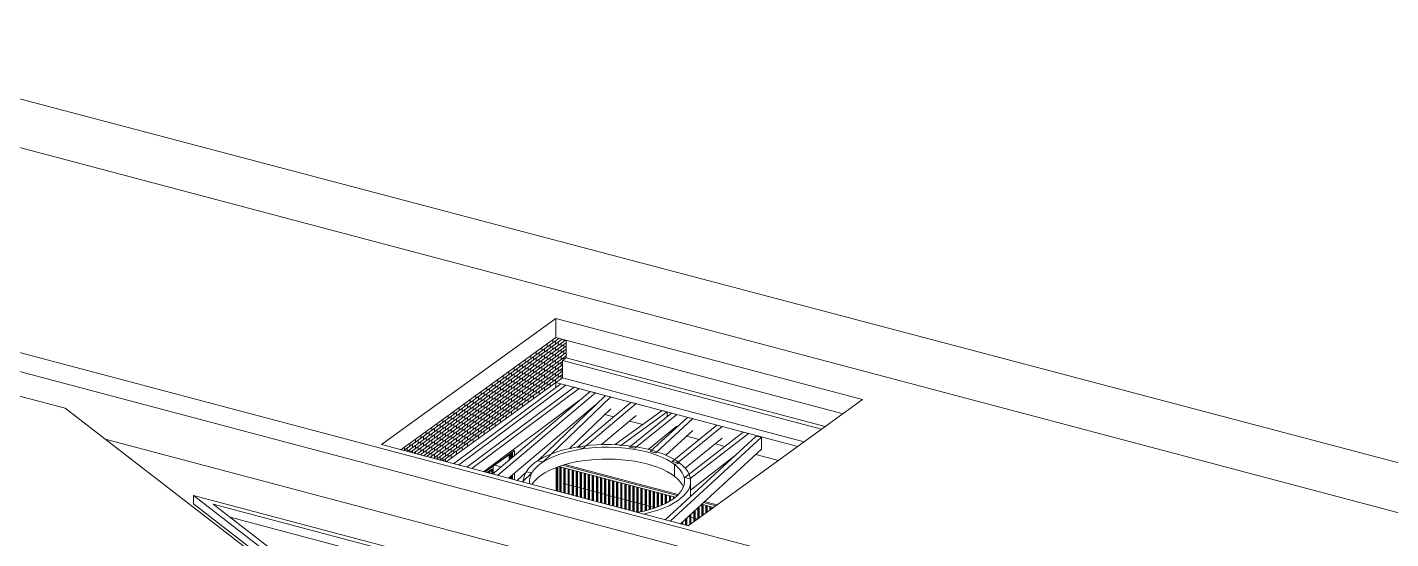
# Model space of a CAD drawing. Header units: metres. Extents: x 40 to 358, y -13 to 19.
# Drawn here: x 56.21 to 84.98, y 7.8 to 18.59 of the extents above; entities that cross this region are included whole.
import ezdxf

# ---------------------------------------------------------------- set-up
doc = ezdxf.new("R2010")
doc.units = ezdxf.units.M
for name, color, linetype, lineweight in [('A-BRND', 11, 'Continuous', 5), ('A-MURO', 113, 'Continuous', 9), ('A-MURO-ACHU', 111, 'Continuous', 9), ('A-PISO', 51, 'Continuous', 9), ('A-PUER', 31, 'Continuous', 5), ('A-PUER-VENT', 31, 'Continuous', 5), ('S-VIGA', 12, 'Continuous', 5)]:
    doc.layers.add(name, color=color, linetype=linetype, lineweight=lineweight)

# ---------------------------------------------------------------- blocks, each defined once
blk = doc.blocks.new('M_Glulam-Southern Pine - 127X279-1620987-Axonometria')
at = {"layer": 'S-VIGA'}
for p, q in [((71.586, 9.965), (69.668, 8.202)), ((69.776, 8.172), (71.701, 9.941)), ((71.586, 9.965), (71.701, 9.941)), ((71.701, 9.941), (71.701, 9.69)), ((69.989, 8.116), (71.701, 9.69))]:
    blk.add_line(p, q, dxfattribs=at)
blk = doc.blocks.new('M_Glulam-Southern Pine - 127X279-1740586-Axonometria')
at = {"layer": 'S-VIGA'}
for p, q in [((66.739, 9.214), (66.545, 9.028)), ((66.739, 9.214), (66.854, 9.191)), ((66.655, 8.999), (66.854, 9.191))]:
    blk.add_line(p, q, dxfattribs=at)
blk = doc.blocks.new('M_Glulam-Southern Pine - 127X279-1740161-Axonometria')
at = {"layer": 'S-VIGA'}
for p, q in [((68.088, 10.904), (66.024, 9.166)), ((66.133, 9.137), (68.2, 10.879)), ((68.088, 10.904), (68.2, 10.879)), ((66.36, 9.077), (68.2, 10.628))]:
    blk.add_line(p, q, dxfattribs=at)
blk = doc.blocks.new('M_Glulam-Southern Pine - 127X279-1740660-Axonometria')
at = {"layer": 'S-VIGA'}
for p, q in [((67.747, 10.996), (65.481, 9.31)), ((65.59, 9.281), (67.856, 10.968)), ((67.747, 10.996), (67.856, 10.968)), ((65.838, 9.215), (67.856, 10.717))]:
    blk.add_line(p, q, dxfattribs=at)
blk = doc.blocks.new('M_Glulam-Southern Pine - 127X279-1740243-Axonometria')
at = {"layer": 'S-VIGA'}
for p, q in [((67.466, 11.07), (65.2, 9.384)), ((65.309, 9.356), (67.575, 11.042)), ((67.466, 11.07), (67.575, 11.042))]:
    blk.add_line(p, q, dxfattribs=at)
blk = doc.blocks.new('Railing - 20-V109-Axonometria')
at = {"layer": 'A-BRND'}
for p, q in [((70.612, 8.407), (70.612, 8.485)), ((70.63, 8.419), (70.63, 8.48)), ((70.64, 8.427), (70.64, 8.478))]:
    blk.add_line(p, q, dxfattribs=at)
blk = doc.blocks.new('Railing - 20-V110-Axonometria')
at = {"layer": 'A-BRND'}
for p, q in [((70.527, 8.345), (70.527, 8.507)), ((70.544, 8.358), (70.544, 8.503)), ((70.554, 8.365), (70.554, 8.5))]:
    blk.add_line(p, q, dxfattribs=at)
blk = doc.blocks.new('Railing - 20-V111-Axonometria')
at = {"layer": 'A-BRND'}
for p, q in [((70.441, 8.283), (70.441, 8.53)), ((70.458, 8.296), (70.458, 8.526)), ((70.469, 8.303), (70.469, 8.523))]:
    blk.add_line(p, q, dxfattribs=at)
blk = doc.blocks.new('Railing - 20-V112-Axonometria')
at = {"layer": 'A-BRND'}
for p, q in [((70.356, 8.221), (70.356, 8.454)), ((70.373, 8.234), (70.373, 8.47)), ((70.383, 8.241), (70.383, 8.479))]:
    blk.add_line(p, q, dxfattribs=at)
blk = doc.blocks.new('Railing - 20-V113-Axonometria')
at = {"layer": 'A-BRND'}
for p, q in [((70.27, 8.16), (70.27, 8.375)), ((70.287, 8.172), (70.287, 8.391)), ((70.298, 8.179), (70.298, 8.4))]:
    blk.add_line(p, q, dxfattribs=at)
blk = doc.blocks.new('Railing - 20-V114-Axonometria')
at = {"layer": 'A-BRND'}
for p, q in [((70.185, 8.098), (70.185, 8.297)), ((70.202, 8.11), (70.202, 8.312)), ((70.212, 8.118), (70.212, 8.322))]:
    blk.add_line(p, q, dxfattribs=at)
blk = doc.blocks.new('Railing - 20-V115-Axonometria')
at = {"layer": 'A-BRND'}
for p, q in [((70.099, 8.088), (70.099, 8.218)), ((70.116, 8.083), (70.116, 8.234)), ((70.126, 8.08), (70.126, 8.243))]:
    blk.add_line(p, q, dxfattribs=at)
blk = doc.blocks.new('Railing - 20-V116-Axonometria')
at = {"layer": 'A-BRND'}
for p, q in [((70.013, 8.11), (70.013, 8.139)), ((70.031, 8.105), (70.031, 8.155)), ((70.041, 8.103), (70.041, 8.164))]:
    blk.add_line(p, q, dxfattribs=at)
blk = doc.blocks.new('Railing - 20-V117-Axonometria')
at = {"layer": 'A-BRND'}
for p, q in [((69.842, 8.646), (69.842, 8.689)), ((69.859, 8.66), (69.859, 8.684)), ((69.87, 8.668), (69.87, 8.681))]:
    blk.add_line(p, q, dxfattribs=at)
blk = doc.blocks.new('Railing - 20-V118-Axonometria')
at = {"layer": 'A-BRND'}
for p, q in [((69.757, 8.59), (69.757, 8.711)), ((69.774, 8.601), (69.774, 8.707)), ((69.784, 8.608), (69.784, 8.704))]:
    blk.add_line(p, q, dxfattribs=at)
blk = doc.blocks.new('Railing - 20-V119-Axonometria')
at = {"layer": 'A-BRND'}
for p, q in [((69.671, 8.544), (69.671, 8.734)), ((69.688, 8.553), (69.688, 8.729)), ((69.699, 8.559), (69.699, 8.721))]:
    blk.add_line(p, q, dxfattribs=at)
blk = doc.blocks.new('Railing - 20-V120-Axonometria')
at = {"layer": 'A-BRND'}
for p, q in [((69.586, 8.505), (69.586, 8.756)), ((69.603, 8.513), (69.603, 8.752)), ((69.613, 8.517), (69.613, 8.749))]:
    blk.add_line(p, q, dxfattribs=at)
blk = doc.blocks.new('Railing - 20-V121-Axonometria')
at = {"layer": 'A-BRND'}
for p, q in [((69.5, 8.471), (69.5, 8.779)), ((69.517, 8.478), (69.517, 8.775)), ((69.527, 8.482), (69.527, 8.772))]:
    blk.add_line(p, q, dxfattribs=at)
blk = doc.blocks.new('Railing - 20-V122-Axonometria')
at = {"layer": 'A-BRND'}
for p, q in [((69.414, 8.442), (69.414, 8.802)), ((69.432, 8.447), (69.432, 8.797)), ((69.442, 8.45), (69.442, 8.794))]:
    blk.add_line(p, q, dxfattribs=at)
blk = doc.blocks.new('Railing - 20-V123-Axonometria')
at = {"layer": 'A-BRND'}
for p, q in [((69.329, 8.415), (69.329, 8.824)), ((69.346, 8.419), (69.346, 8.82)), ((69.356, 8.423), (69.356, 8.817))]:
    blk.add_line(p, q, dxfattribs=at)
blk = doc.blocks.new('Railing - 20-V124-Axonometria')
at = {"layer": 'A-BRND'}
for p, q in [((69.243, 8.393), (69.243, 8.847)), ((69.26, 8.397), (69.26, 8.842)), ((69.271, 8.4), (69.271, 8.84))]:
    blk.add_line(p, q, dxfattribs=at)
blk = doc.blocks.new('Railing - 20-V125-Axonometria')
at = {"layer": 'A-BRND'}
for p, q in [((69.158, 8.373), (69.158, 8.87)), ((69.175, 8.377), (69.175, 8.865)), ((69.185, 8.379), (69.185, 8.862))]:
    blk.add_line(p, q, dxfattribs=at)
blk = doc.blocks.new('Railing - 20-V126-Axonometria')
at = {"layer": 'A-BRND'}
for p, q in [((69.072, 8.359), (69.072, 8.892)), ((69.089, 8.359), (69.089, 8.888)), ((69.1, 8.361), (69.1, 8.885))]:
    blk.add_line(p, q, dxfattribs=at)
blk = doc.blocks.new('Railing - 20-V127-Axonometria')
at = {"layer": 'A-BRND'}
for p, q in [((68.987, 8.382), (68.987, 8.915)), ((69.004, 8.378), (69.004, 8.91)), ((69.014, 8.375), (69.014, 8.908))]:
    blk.add_line(p, q, dxfattribs=at)
blk = doc.blocks.new('Railing - 20-V128-Axonometria')
at = {"layer": 'A-BRND'}
for p, q in [((68.901, 8.405), (68.901, 8.938)), ((68.918, 8.4), (68.918, 8.933)), ((68.929, 8.397), (68.929, 8.93))]:
    blk.add_line(p, q, dxfattribs=at)
blk = doc.blocks.new('Railing - 20-V129-Axonometria')
at = {"layer": 'A-BRND'}
for p, q in [((68.815, 8.427), (68.815, 8.96)), ((68.833, 8.423), (68.833, 8.956)), ((68.843, 8.42), (68.843, 8.953))]:
    blk.add_line(p, q, dxfattribs=at)
blk = doc.blocks.new('Railing - 20-V130-Axonometria')
at = {"layer": 'A-BRND'}
for p, q in [((68.73, 8.45), (68.73, 8.983)), ((68.747, 8.446), (68.747, 8.978)), ((68.757, 8.443), (68.757, 8.976))]:
    blk.add_line(p, q, dxfattribs=at)
blk = doc.blocks.new('Railing - 20-V131-Axonometria')
at = {"layer": 'A-BRND'}
for p, q in [((68.644, 8.473), (68.644, 9.006)), ((68.661, 8.468), (68.661, 9.001)), ((68.672, 8.465), (68.672, 8.998))]:
    blk.add_line(p, q, dxfattribs=at)
blk = doc.blocks.new('Railing - 20-V132-Axonometria')
at = {"layer": 'A-BRND'}
for p, q in [((68.559, 8.495), (68.559, 9.028)), ((68.576, 8.491), (68.576, 9.024)), ((68.586, 8.488), (68.586, 9.021))]:
    blk.add_line(p, q, dxfattribs=at)
blk = doc.blocks.new('Railing - 20-V133-Axonometria')
at = {"layer": 'A-BRND'}
for p, q in [((68.473, 8.518), (68.473, 9.051)), ((68.49, 8.513), (68.49, 9.046)), ((68.501, 8.511), (68.501, 9.044))]:
    blk.add_line(p, q, dxfattribs=at)
blk = doc.blocks.new('Railing - 20-V134-Axonometria')
at = {"layer": 'A-BRND'}
for p, q in [((68.388, 8.541), (68.388, 9.073)), ((68.405, 8.536), (68.405, 9.069)), ((68.415, 8.533), (68.415, 9.066))]:
    blk.add_line(p, q, dxfattribs=at)
blk = doc.blocks.new('Railing - 20-V135-Axonometria')
at = {"layer": 'A-BRND'}
for p, q in [((68.302, 8.563), (68.302, 9.096)), ((68.319, 8.559), (68.319, 9.092)), ((68.33, 8.556), (68.33, 9.089))]:
    blk.add_line(p, q, dxfattribs=at)
blk = doc.blocks.new('Railing - 20-V136-Axonometria')
at = {"layer": 'A-BRND'}
for p, q in [((68.217, 8.586), (68.217, 9.119)), ((68.234, 8.581), (68.234, 9.114)), ((68.244, 8.579), (68.244, 9.111))]:
    blk.add_line(p, q, dxfattribs=at)
blk = doc.blocks.new('Railing - 20-V137-Axonometria')
at = {"layer": 'A-BRND'}
for p, q in [((68.131, 8.609), (68.131, 9.141)), ((68.148, 8.604), (68.148, 9.137)), ((68.158, 8.601), (68.158, 9.134))]:
    blk.add_line(p, q, dxfattribs=at)
blk = doc.blocks.new('Railing - 20-V138-Axonometria')
at = {"layer": 'A-BRND'}
for p, q in [((68.045, 8.631), (68.045, 9.164)), ((68.063, 8.627), (68.063, 9.159)), ((68.073, 8.624), (68.073, 9.157))]:
    blk.add_line(p, q, dxfattribs=at)
blk = doc.blocks.new('Railing - 20-V139-Axonometria')
at = {"layer": 'A-BRND'}
for p, q in [((67.96, 8.654), (67.96, 9.187)), ((67.977, 8.649), (67.977, 9.182)), ((67.987, 8.647), (67.987, 9.179))]:
    blk.add_line(p, q, dxfattribs=at)
blk = doc.blocks.new('Railing - 20-V140-Axonometria')
at = {"layer": 'A-BRND'}
for p, q in [((67.874, 8.677), (67.874, 9.209)), ((67.891, 8.672), (67.891, 9.205)), ((67.902, 8.669), (67.902, 9.202))]:
    blk.add_line(p, q, dxfattribs=at)
blk = doc.blocks.new('Railing - 20-V141-Axonometria')
at = {"layer": 'A-BRND'}
for p, q in [((67.789, 8.699), (67.789, 9.232)), ((67.806, 8.695), (67.806, 9.227)), ((67.816, 8.692), (67.816, 9.225))]:
    blk.add_line(p, q, dxfattribs=at)
blk = doc.blocks.new('Railing - 20-V142-Axonometria')
at = {"layer": 'A-BRND'}
for p, q in [((67.703, 8.722), (67.703, 9.255)), ((67.72, 8.717), (67.72, 9.25)), ((67.731, 8.715), (67.731, 9.247))]:
    blk.add_line(p, q, dxfattribs=at)
blk = doc.blocks.new('Railing - 20-V143-Axonometria')
at = {"layer": 'A-BRND'}
for p, q in [((67.618, 8.744), (67.618, 9.277)), ((67.635, 8.74), (67.635, 9.273)), ((67.645, 8.737), (67.645, 9.27))]:
    blk.add_line(p, q, dxfattribs=at)
blk = doc.blocks.new('Railing - 20-V144-Axonometria')
at = {"layer": 'A-BRND'}
for p, q in [((67.532, 8.767), (67.532, 9.3)), ((67.549, 8.763), (67.549, 9.295)), ((67.559, 8.76), (67.559, 9.293))]:
    blk.add_line(p, q, dxfattribs=at)
blk = doc.blocks.new('Railing - 20-V145-Axonometria')
at = {"layer": 'A-BRND'}
for p, q in [((67.446, 8.79), (67.446, 9.322)), ((67.464, 8.785), (67.464, 9.318)), ((67.474, 8.783), (67.474, 9.315))]:
    blk.add_line(p, q, dxfattribs=at)
blk = doc.blocks.new('Railing - 25-V146-Axonometria')
at = {"layer": 'A-BRND'}
for p, q in [((67.368, 8.811), (67.368, 9.305)), ((67.39, 8.805), (67.39, 9.313)), ((67.402, 8.801), (67.402, 9.318))]:
    blk.add_line(p, q, dxfattribs=at)
blk = doc.blocks.new('Railing - Railing-1326940-Axonometria')
for name in ['Railing - 25-V146-Axonometria', 'Railing - 20-V145-Axonometria', 'Railing - 20-V144-Axonometria', 'Railing - 20-V143-Axonometria', 'Railing - 20-V142-Axonometria', 'Railing - 20-V141-Axonometria', 'Railing - 20-V140-Axonometria', 'Railing - 20-V139-Axonometria', 'Railing - 20-V138-Axonometria', 'Railing - 20-V137-Axonometria', 'Railing - 20-V136-Axonometria', 'Railing - 20-V135-Axonometria', 'Railing - 20-V134-Axonometria', 'Railing - 20-V133-Axonometria', 'Railing - 20-V132-Axonometria', 'Railing - 20-V131-Axonometria', 'Railing - 20-V130-Axonometria', 'Railing - 20-V129-Axonometria', 'Railing - 20-V128-Axonometria', 'Railing - 20-V127-Axonometria', 'Railing - 20-V126-Axonometria', 'Railing - 20-V125-Axonometria', 'Railing - 20-V124-Axonometria', 'Railing - 20-V123-Axonometria', 'Railing - 20-V122-Axonometria', 'Railing - 20-V121-Axonometria', 'Railing - 20-V120-Axonometria', 'Railing - 20-V119-Axonometria', 'Railing - 20-V118-Axonometria', 'Railing - 20-V117-Axonometria', 'Railing - 20-V113-Axonometria', 'Railing - 20-V112-Axonometria', 'Railing - 20-V111-Axonometria', 'Railing - 20-V110-Axonometria', 'Railing - 20-V109-Axonometria', 'Railing - 20-V116-Axonometria', 'Railing - 20-V115-Axonometria', 'Railing - 20-V114-Axonometria']:
    blk.add_blockref(name, (0, 0))
blk = doc.blocks.new('Top Rail Type - Top Rail_Internal_-1327149-Axonometria')
at = {"layer": 'A-BRND'}
for p, q in [((69.882, 8.678), (67.428, 9.327)), ((69.922, 8.712), (67.505, 9.352)), ((67.55, 9.366), (69.943, 8.733)), ((70.691, 8.464), (70.439, 8.531)), ((70.737, 8.497), (70.477, 8.566)), ((70.499, 8.585), (70.758, 8.517))]:
    blk.add_line(p, q, dxfattribs=at)
blk = doc.blocks.new('M_Glulam-Southern Pine - 127X279-1740135-Axonometria')
at = {"layer": 'S-VIGA'}
for p, q in [((69.603, 10.505), (68.622, 9.796)), ((68.731, 9.767), (69.712, 10.477)), ((69.603, 10.505), (69.712, 10.477)), ((69.712, 10.477), (69.712, 10.379)), ((68.622, 9.796), (68.622, 9.783)), ((68.731, 9.767), (68.622, 9.796))]:
    blk.add_line(p, q, dxfattribs=at)
blk = doc.blocks.new('M_Glulam-Southern Pine - 127X279-1740502-Axonometria')
at = {"layer": 'S-VIGA'}
for p, q in [((69.976, 9.397), (69.866, 9.37)), ((69.866, 9.37), (69.866, 9.119)), ((66.679, 9.017), (66.679, 8.993))]:
    blk.add_line(p, q, dxfattribs=at)
for points in [[(69.976, 9.397, 0), (69.898, 9.452, 0), (69.809, 9.504, 0), (69.71, 9.553, 0), (69.603, 9.597, 0), (69.487, 9.638, 0), (69.364, 9.674, 0), (69.235, 9.706, 0), (69.099, 9.732, 0), (68.96, 9.754, 0), (68.816, 9.77, 0), (68.67, 9.782, 0), (68.522, 9.787, 0), (68.374, 9.787, 0), (68.226, 9.782, 0), (68.08, 9.772, 0), (67.936, 9.756, 0), (67.796, 9.734, 0), (67.66, 9.708, 0), (67.53, 9.677, 0), (67.407, 9.641, 0), (67.29, 9.601, 0), (67.182, 9.556, 0), (67.083, 9.508, 0), (66.993, 9.456, 0), (66.914, 9.402, 0), (66.845, 9.344, 0), (66.788, 9.284, 0), (66.743, 9.223, 0), (66.709, 9.159, 0), (66.688, 9.095, 0), (66.679, 9.03, 0), (66.679, 8.993, 0)], [(66.811, 8.958, 0), (66.808, 8.98, 0), (66.807, 9.042, 0), (66.818, 9.104, 0), (66.841, 9.165, 0), (66.876, 9.224, 0), (66.923, 9.283, 0), (66.981, 9.339, 0), (67.05, 9.393, 0), (67.129, 9.444, 0), (67.219, 9.492, 0), (67.317, 9.536, 0), (67.424, 9.577, 0), (67.538, 9.613, 0), (67.659, 9.645, 0), (67.786, 9.672, 0), (67.917, 9.695, 0), (68.053, 9.712, 0), (68.191, 9.724, 0), (68.332, 9.731, 0), (68.473, 9.732, 0), (68.614, 9.729, 0), (68.754, 9.719, 0), (68.891, 9.705, 0), (69.025, 9.685, 0), (69.155, 9.661, 0), (69.279, 9.632, 0), (69.397, 9.598, 0), (69.508, 9.56, 0), (69.611, 9.517, 0), (69.706, 9.471, 0), (69.791, 9.422, 0), (69.866, 9.37, 0)], [(66.858, 8.945, 0), (66.876, 8.974, 0), (66.923, 9.032, 0), (66.981, 9.088, 0), (67.05, 9.142, 0), (67.129, 9.193, 0), (67.219, 9.241, 0), (67.317, 9.286, 0), (67.424, 9.326, 0), (67.538, 9.362, 0), (67.659, 9.394, 0), (67.786, 9.421, 0), (67.917, 9.444, 0), (68.053, 9.461, 0), (68.191, 9.473, 0), (68.332, 9.48, 0), (68.473, 9.481, 0), (68.614, 9.478, 0), (68.754, 9.468, 0), (68.891, 9.454, 0), (69.025, 9.435, 0), (69.155, 9.41, 0), (69.279, 9.381, 0), (69.397, 9.347, 0), (69.508, 9.309, 0), (69.611, 9.267, 0), (69.706, 9.221, 0), (69.791, 9.171, 0), (69.866, 9.119, 0)]]:
    blk.add_polyline3d(points, dxfattribs=at)
blk = doc.blocks.new('M_Glulam-Southern Pine - 127X279-1733395-Axonometria')
at = {"layer": 'S-VIGA'}
for p, q in [((69.865, 9.37), (69.976, 9.397)), ((69.865, 9.119), (69.865, 9.37)), ((70.206, 8.766), (70.206, 9.017)), ((69.69, 8.22), (69.654, 8.205))]:
    blk.add_line(p, q, dxfattribs=at)
for points in [[(69.865, 9.37, 0), (69.931, 9.313, 0), (69.985, 9.255, 0), (70.027, 9.194, 0), (70.057, 9.133, 0), (70.074, 9.07, 0), (70.078, 9.007, 0), (70.07, 8.944, 0), (70.049, 8.881, 0), (70.015, 8.82, 0), (69.97, 8.76, 0), (69.912, 8.702, 0), (69.843, 8.646, 0), (69.762, 8.594, 0), (69.672, 8.544, 0), (69.572, 8.499, 0), (69.463, 8.457, 0), (69.347, 8.42, 0), (69.223, 8.387, 0), (69.093, 8.36, 0), (69.08, 8.357, 0)], [(69.211, 8.322, 0), (69.291, 8.34, 0), (69.417, 8.374, 0), (69.536, 8.411, 0), (69.647, 8.453, 0), (69.75, 8.499, 0), (69.844, 8.549, 0), (69.928, 8.601, 0), (70.002, 8.657, 0), (70.065, 8.715, 0), (70.117, 8.775, 0), (70.157, 8.837, 0), (70.185, 8.9, 0), (70.202, 8.964, 0), (70.205, 9.029, 0), (70.197, 9.093, 0), (70.176, 9.156, 0), (70.144, 9.219, 0), (70.099, 9.28, 0), (70.043, 9.34, 0), (69.976, 9.397, 0)], [(69.865, 9.119, 0), (69.931, 9.063, 0), (69.985, 9.004, 0), (70.027, 8.944, 0), (70.053, 8.891, 0)], [(70.205, 8.778, 0), (70.202, 8.713, 0), (70.196, 8.686, 0)]]:
    blk.add_polyline3d(points, dxfattribs=at)
blk = doc.blocks.new('M_Door-Double-Sliding - 1800 x 2100mm-1735796-Axonometria')
at = {"layer": 'A-PUER'}
for p, q in [((66.038, 9.33), (66.423, 9.607)), ((66.38, 9.466), (66.38, 9.577)), ((66.423, 9.607), (66.423, 9.502)), ((66.449, 9.524), (66.449, 9.629)), ((66.038, 9.332), (65.866, 9.208)), ((65.912, 9.196), (66.013, 9.269)), ((65.927, 9.196), (65.927, 9.207)), ((65.97, 9.233), (65.97, 9.227)), ((65.97, 9.227), (65.97, 9.233)), ((65.97, 9.221), (65.97, 9.181)), ((65.97, 9.181), (65.97, 9.221)), ((66.013, 9.269), (66.013, 9.258)), ((66.013, 9.252), (66.013, 9.169)), ((66.038, 9.178), (66.038, 9.332)), ((66.38, 9.072), (66.38, 9.094)), ((66.423, 9.131), (66.423, 9.061)), ((66.449, 9.054), (66.449, 9.152))]:
    blk.add_line(p, q, dxfattribs=at)
at = {"layer": 'A-PUER-VENT'}
for p, q in [((66.399, 9.59), (66.399, 9.482)), ((66.404, 9.486), (66.404, 9.594)), ((65.923, 9.193), (66.024, 9.266)), ((66.029, 9.264), (65.929, 9.192)), ((66.024, 9.266), (66.029, 9.264)), ((66.024, 9.26), (66.024, 9.166)), ((66.029, 9.17), (66.029, 9.264)), ((66.399, 9.11), (66.399, 9.067)), ((66.404, 9.066), (66.404, 9.115))]:
    blk.add_line(p, q, dxfattribs=at)
at = {"layer": 'A-PUER-VENT', "lineweight": 9}
for p, q in [((66.401, 9.592), (66.401, 9.484)), ((66.026, 9.262), (66.026, 9.168)), ((66.401, 9.113), (66.401, 9.066))]:
    blk.add_line(p, q, dxfattribs=at)
blk = doc.blocks.new('M_Glulam-Southern Pine - 127X279-1740941-Axonometria')
at = {"layer": 'S-VIGA'}
for p, q in [((69.802, 10.451), (68.917, 9.736)), ((69.028, 9.71), (69.914, 10.425)), ((69.802, 10.451), (69.914, 10.425)), ((69.311, 9.687), (69.914, 10.174)), ((69.028, 9.71), (68.917, 9.736))]:
    blk.add_line(p, q, dxfattribs=at)
blk = doc.blocks.new('M_Glulam-Southern Pine - 127X279-1741000-Axonometria')
at = {"layer": 'S-VIGA'}
for p, q in [((68.941, 10.678), (67.815, 9.73)), ((67.928, 9.704), (69.054, 10.653)), ((68.941, 10.678), (69.054, 10.653)), ((68.322, 9.786), (69.054, 10.402)), ((67.928, 9.704), (67.815, 9.73))]:
    blk.add_line(p, q, dxfattribs=at)
blk = doc.blocks.new('M_Glulam-Southern Pine - 127X279-1740907-Axonometria')
at = {"layer": 'S-VIGA'}
for p, q in [((70.139, 10.36), (69.354, 9.639)), ((70.139, 10.36), (70.253, 10.337)), ((69.469, 9.615), (70.253, 10.337)), ((69.685, 9.563), (70.253, 10.086)), ((69.469, 9.615), (69.354, 9.639))]:
    blk.add_line(p, q, dxfattribs=at)
blk = doc.blocks.new('M_Glulam-Southern Pine - 127X279-1740873-Axonometria')
at = {"layer": 'S-VIGA'}
for p, q in [((70.761, 10.197), (69.815, 9.433)), ((69.926, 9.406), (70.873, 10.171)), ((70.761, 10.197), (70.873, 10.171)), ((70.091, 9.289), (70.873, 9.92)), ((69.926, 9.406), (69.815, 9.433))]:
    blk.add_line(p, q, dxfattribs=at)
blk = doc.blocks.new('M_Glulam-Southern Pine - 127X279-1740839-Axonometria')
at = {"layer": 'S-VIGA'}
for p, q in [((71.315, 10.051), (70.08, 9.095)), ((70.191, 9.067), (71.426, 10.024)), ((71.315, 10.051), (71.426, 10.024)), ((70.204, 8.827), (71.116, 9.533)), ((70.191, 9.067), (70.08, 9.095))]:
    blk.add_line(p, q, dxfattribs=at)
blk = doc.blocks.new('M_Glulam-Southern Pine - 127X279-1740552-Axonometria')
at = {"layer": 'S-VIGA'}
for p, q in [((68.405, 10.818), (66.981, 9.448)), ((67.097, 9.425), (68.521, 10.795)), ((68.405, 10.818), (68.521, 10.795)), ((67.649, 9.705), (68.521, 10.545)), ((67.097, 9.425), (66.981, 9.448))]:
    blk.add_line(p, q, dxfattribs=at)

msp = doc.modelspace()

# ---------------------------------------------------------------- hatches: boundary and pattern name
at = {"layer": 'A-MURO-ACHU', "lineweight": 5}
h = msp.add_hatch(dxfattribs=at)
h.set_pattern_fill('FP_8', color=256, style=0, pattern_type=2)
h.set_pattern_definition([(35.869, (63.643, 8.409), (0.000188, 0.0680071), []), (90, (63.643, 8.409), (-0.058, 0.025), [0.067, -0.067])])
h.paths.add_polyline_path([(65.047, 9.425), (67.499, 11.198), (67.499, 11.558), (67.577, 11.614), (67.577, 11.986), (67.362, 12.043), (64.091, 9.678), (64.228, 9.642)], flags=0)

# ---------------------------------------------------------------- linework, layer by layer
at = {"layer": 'A-MURO'}
for p, q in [((67.577, 11.614), (67.577, 11.986)), ((67.577, 11.614), (67.499, 11.558)), ((72.968, 10.11), (67.499, 11.558)), ((67.499, 11.558), (67.499, 11.198)), ((67.577, 11.614), (73.045, 10.166)), ((67.362, 11.098), (67.499, 11.198)), ((67.499, 11.198), (72.604, 9.847)), ((57.854, 9.903), (95.584, -0.083)), ((65.866, 9.208), (66.491, 9.66)), ((66.491, 9.66), (66.491, 9.56)), ((66.491, 9.188), (66.491, 9.043)), ((74.356, -2.579), (59.718, 8.715)), ((59.718, 8.715), (59.718, 8.535)), ((59.718, 8.715), (88.827, 1.01)), ((59.718, 8.535), (74.356, -2.759)), ((60.132, 8.529), (74.412, -2.49)), ((88.53, 1.012), (60.132, 8.529))]:
    msp.add_line(p, q, dxfattribs=at)
at = {"layer": 'A-PISO'}
for p, q in [((86.091, 9.155), (50.32, 18.587)), ((93.812, 6.057), (48.993, 17.92)), ((44.629, 14.752), (89.435, 2.892)), ((89.435, 2.488), (44.629, 14.347)), ((63.682, 9.786), (67.362, 12.447)), ((67.362, 12.447), (73.832, 10.735)), ((67.362, 12.043), (67.362, 12.447)), ((57.009, 10.555), (52.279, 11.807)), ((67.362, 12.043), (64.091, 9.678)), ((73.423, 10.439), (67.362, 12.043)), ((65.047, 9.425), (67.362, 11.098)), ((67.362, 11.098), (72.467, 9.748)), ((67.362, 11.098), (67.362, 10.993)), ((73.832, 10.735), (70.152, 8.074)), ((75.159, -3.449), (57.009, 10.555)), ((67.724, 10.598), (67.703, 10.603)), ((68.079, 10.504), (68.059, 10.509)), ((68.578, 10.372), (68.393, 10.421)), ((69.194, 10.209), (68.913, 10.283)), ((70.152, 8.074), (63.682, 9.786)), ((69.8, 10.049), (69.769, 10.057)), ((70.385, 9.894), (70.121, 9.964)), ((70.927, 9.75), (70.728, 9.803)), ((72.057, 9.451), (71.578, 9.578)), ((66.204, 9.318), (66.071, 9.353)), ((67.532, 8.967), (67.519, 8.97)), ((67.612, 8.945), (67.559, 8.959)), ((67.703, 8.921), (67.645, 8.937)), ((67.789, 8.899), (67.731, 8.914)), ((67.874, 8.876), (67.816, 8.891)), ((67.96, 8.853), (67.902, 8.869)), ((68.045, 8.831), (67.987, 8.846)), ((68.131, 8.808), (68.073, 8.823)), ((68.217, 8.785), (68.158, 8.801)), ((68.302, 8.763), (68.244, 8.778)), ((68.388, 8.74), (68.33, 8.756)), ((68.473, 8.717), (68.415, 8.733)), ((68.559, 8.695), (68.501, 8.71)), ((68.644, 8.672), (68.586, 8.688)), ((68.73, 8.65), (68.672, 8.665)), ((68.815, 8.627), (68.757, 8.642)), ((68.901, 8.604), (68.843, 8.62)), ((68.987, 8.582), (68.929, 8.597)), ((69.072, 8.559), (69.014, 8.574)), ((69.158, 8.536), (69.1, 8.552)), ((69.243, 8.514), (69.185, 8.529)), ((69.329, 8.491), (69.271, 8.506)), ((69.414, 8.468), (69.356, 8.484)), ((69.46, 8.456), (69.442, 8.461)), ((60.487, 8.255), (88.179, 0.925)), ((70.185, 8.264), (70.158, 8.272)), ((70.27, 8.242), (70.212, 8.257)), ((70.353, 8.22), (70.298, 8.235))]:
    msp.add_line(p, q, dxfattribs=at)

# ---------------------------------------------------------------- block references
at = {"layer": 'A-BRND'}
for name in ['Railing - Railing-1326940-Axonometria', 'Top Rail Type - Top Rail_Internal_-1327149-Axonometria']:
    msp.add_blockref(name, (0, 0), dxfattribs=at)
at = {"layer": 'A-PUER'}
msp.add_blockref('M_Door-Double-Sliding - 1800 x 2100mm-1735796-Axonometria', (0, 0), dxfattribs=at)
at = {"layer": 'S-VIGA'}
for name in ['M_Glulam-Southern Pine - 127X279-1740243-Axonometria', 'M_Glulam-Southern Pine - 127X279-1740660-Axonometria', 'M_Glulam-Southern Pine - 127X279-1740161-Axonometria', 'M_Glulam-Southern Pine - 127X279-1740552-Axonometria', 'M_Glulam-Southern Pine - 127X279-1741000-Axonometria', 'M_Glulam-Southern Pine - 127X279-1740135-Axonometria', 'M_Glulam-Southern Pine - 127X279-1740941-Axonometria', 'M_Glulam-Southern Pine - 127X279-1740907-Axonometria', 'M_Glulam-Southern Pine - 127X279-1740873-Axonometria', 'M_Glulam-Southern Pine - 127X279-1740502-Axonometria', 'M_Glulam-Southern Pine - 127X279-1620987-Axonometria', 'M_Glulam-Southern Pine - 127X279-1740839-Axonometria', 'M_Glulam-Southern Pine - 127X279-1740586-Axonometria', 'M_Glulam-Southern Pine - 127X279-1733395-Axonometria']:
    msp.add_blockref(name, (0, 0), dxfattribs=at)

doc.saveas('drawing.dxf')
